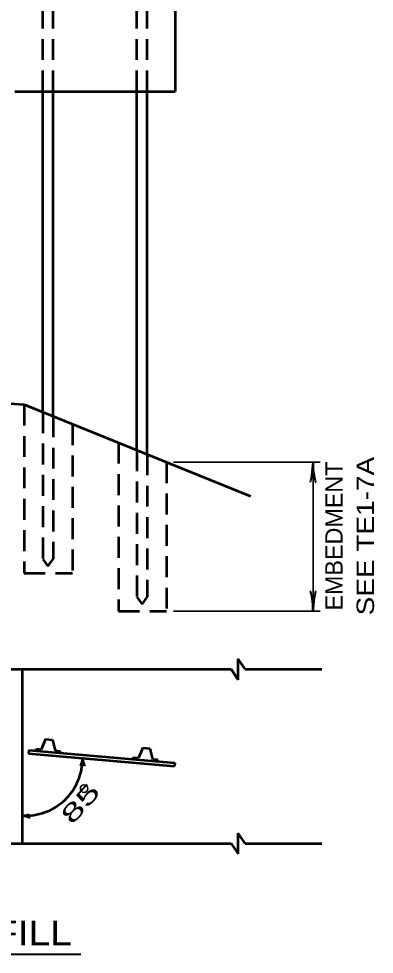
# Model space of a CAD drawing. Extents: x -2 to 678, y 0 to 440.
# Drawn here: x 457.8 to 508.8, y 230.4 to 364.6 of the extents above; entities that cross this region are included whole.
import ezdxf
from ezdxf.enums import TextEntityAlignment as Align

# ---------------------------------------------------------------- set-up
doc = ezdxf.new("R2010")
doc.units = 0
doc.linetypes.add('MEDIUM_DASHED', pattern=[4.5, 3, -1.5])
doc.layers.add('1', color=7, linetype='Continuous', lineweight=35)

msp = doc.modelspace()

# ---------------------------------------------------------------- linework, layer by layer
at = {"layer": '1', "linetype": 'MEDIUM_DASHED', "lineweight": 53}
for p, q in [((461.23, 354.153), (461.23, 377.153)), ((462.73, 354.153), (462.73, 377.153)), ((474.73, 354.153), (474.73, 377.153)), ((476.23, 354.153), (476.23, 377.153)), ((458.587, 309.221), (458.587, 285.047)), ((461.23, 308.153), (461.23, 287.047)), ((462.73, 307.547), (462.73, 287.047)), ((465.512, 306.423), (465.512, 285.047)), ((472.112, 303.757), (472.112, 279.593)), ((474.73, 302.699), (474.73, 281.593)), ((476.23, 302.093), (476.23, 281.593)), ((479.014, 300.968), (479.014, 279.593)), ((458.587, 285.047), (465.512, 285.047)), ((472.112, 279.593), (479.014, 279.593))]:
    msp.add_line(p, q, dxfattribs=at)
at = {"layer": '1', "lineweight": 53}
for p, q in [((480.23, 377.153), (480.23, 354.153)), ((457.23, 354.153), (480.23, 354.153)), ((461.23, 308.153), (461.23, 354.153)), ((462.73, 307.547), (462.73, 354.153)), ((474.73, 302.699), (474.73, 354.153)), ((476.23, 302.093), (476.23, 354.153)), ((430.98, 311.151), (458.587, 309.221)), ((458.587, 309.221), (491.039, 296.11)), ((489.264, 269.778), (489.264, 272.778)), ((490.264, 271.278), (489.264, 272.778)), ((434.264, 271.278), (488.264, 271.278)), ((458.264, 271.278), (458.264, 246.278)), ((488.264, 271.278), (489.264, 269.778)), ((490.264, 271.278), (501.264, 271.278)), ((461.654, 261.238), (461.025, 259.787)), ((461.654, 261.238), (462.65, 261.151)), ((462.65, 261.151), (463.018, 259.613)), ((459.26, 259.691), (459.216, 259.193)), ((459.216, 259.193), (480.137, 257.363)), ((459.216, 259.193), (459.216, 259.193)), ((459.26, 259.691), (480.18, 257.861)), ((460.256, 259.604), (460.278, 259.853)), ((460.278, 259.853), (461.025, 259.787)), ((463.017, 259.613), (463.765, 259.548)), ((463.743, 259.299), (463.765, 259.548)), ((475.601, 260.018), (474.972, 258.567)), ((475.601, 260.018), (476.597, 259.931)), ((476.597, 259.931), (476.964, 258.393)), ((474.203, 258.383), (474.225, 258.633)), ((474.225, 258.633), (474.972, 258.567)), ((476.964, 258.393), (477.712, 258.328)), ((477.69, 258.079), (477.712, 258.328)), ((480.18, 257.861), (480.137, 257.363)), ((489.264, 244.778), (489.264, 247.778)), ((490.264, 246.278), (489.264, 247.778)), ((434.264, 246.278), (488.264, 246.278)), ((488.264, 246.278), (489.264, 244.778)), ((490.264, 246.278), (501.264, 246.278))]:
    msp.add_line(p, q, dxfattribs=at)
at = {"layer": '1'}
for p, q in [((480.014, 300.968), (501.014, 300.968)), ((500.014, 300.968), (500.014, 279.593)), ((480.014, 279.593), (501.014, 279.593))]:
    msp.add_line(p, q, dxfattribs=at)
at = {"layer": '1', "lineweight": 40}
msp.add_line((401.219, 230.395), (466.72, 230.395), dxfattribs=at)
at = {"layer": '1', "linetype": 'MEDIUM_DASHED', "lineweight": 53}
for points in [[(461.23, 287.047), (461.98, 286.047), (462.73, 287.047)], [(474.73, 281.593), (475.48, 280.593), (476.23, 281.593)]]:
    msp.add_lwpolyline(points, dxfattribs=at)
at = {"layer": '1'}
msp.add_circle((467.173, 254.162), 0.543, dxfattribs=at)
at = {"layer": '1', "lineweight": 53}
for centre, radius, start, end in [((458.755, 258.446), 8.182, 266.56046, 0.50012), ((464.181, 258.575), 2.757, 335.40461, 358.79824), ((470.545, 258.88), 3.626, 185.73735, 204.42111), ((458.37, 252.945), 2.668, 267.71263, 291.52354), ((456.522, 241.964), 8.494, 70.13173, 78.16846)]:
    msp.add_arc(centre, radius, start, end, dxfattribs=at)
at = {"layer": '1', "lineweight": 40}
for centre, major_axis, ratio, start_param, end_param in [((499.802, 299.847), (0.176, 1.756), 0.07063, 3.1407148, 5.41811), ((499.802, 299.847), (0.176, 1.756), 0.07063, 3.1407148, 5.41811), ((500.29, 299.877), (-0.156, 1.786), 0.122415, 0.8963533, 3.1415927), ((500.29, 299.877), (-0.156, 1.786), 0.122415, 0.8963533, 3.1415927), ((499.738, 280.684), (0.156, -1.786), 0.122415, 0.8963533, 3.1415927), ((500.226, 280.713), (-0.176, -1.756), 0.07063, 3.1407148, 5.41811)]:
    msp.add_ellipse(centre, major_axis=major_axis, ratio=ratio, start_param=start_param, end_param=end_param, dxfattribs=at)

# ---------------------------------------------------------------- texts
at = {"layer": '1'}
msp.add_text('EMBEDMENT', height=2.5, rotation=90, dxfattribs=at).set_placement((504.266, 290.37), align=Align.CENTER)
at = {"layer": '1', "width": 1.2}
msp.add_text('SEE TE1-7A', height=2.5, rotation=90, dxfattribs=at).set_placement((508.766, 290.37), align=Align.CENTER)
at = {"layer": '1', "width": 1.7}
msp.add_text('85', height=2.5, rotation=48.134, dxfattribs=at).set_placement((465.455, 248.848))
at = {"layer": '1', "width": 1.2}
msp.add_text('CURVE SECTION - FILL', height=3.5, dxfattribs=at).set_placement((403.021, 231.702))

doc.saveas('drawing.dxf')
